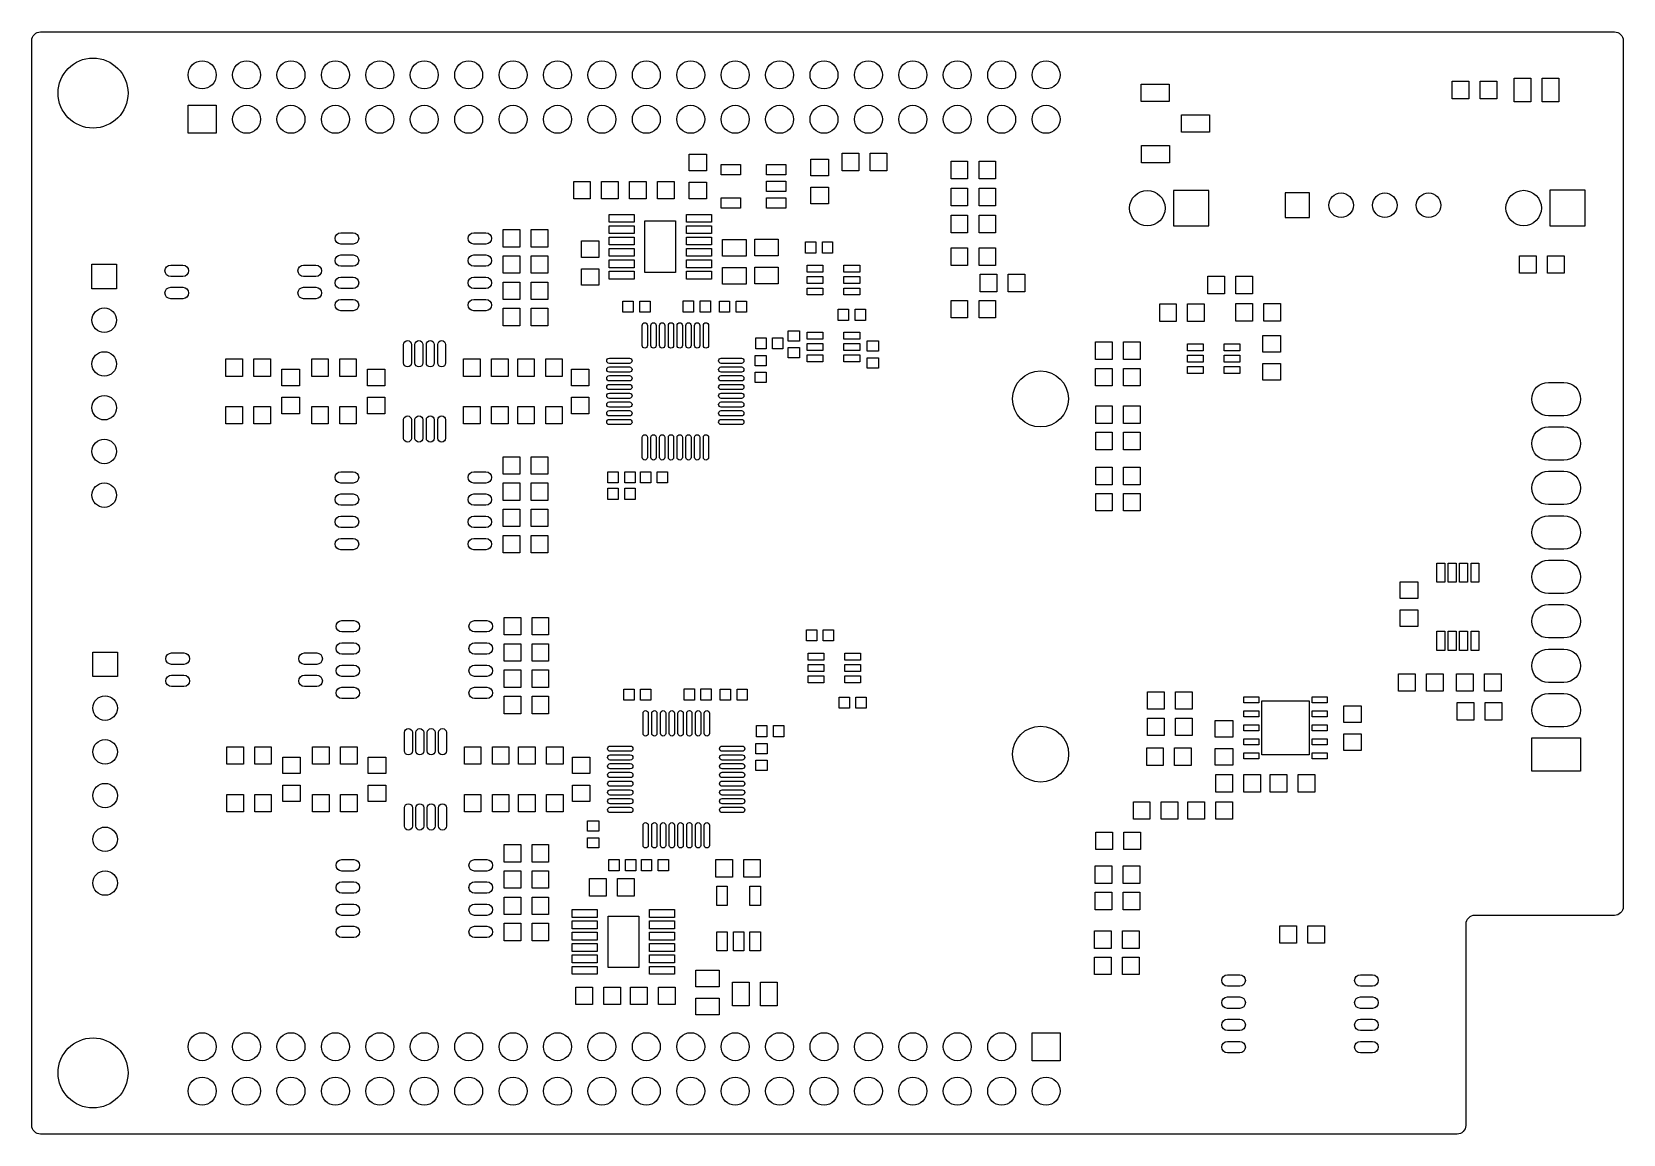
# Model space of a CAD drawing. Extents: x 0 to 91, y 0 to 63.
import ezdxf

# ---------------------------------------------------------------- set-up
doc = ezdxf.new("R2010")
doc.units = 0
doc.layers.add('BG_DESIGN_OUTLINE', color=1, linetype='CONTINUOUS')
doc.layers.add('PIN_TOP', color=80, linetype='CONTINUOUS')

msp = doc.modelspace()

# ---------------------------------------------------------------- linework, layer by layer
at = {"layer": 'BG_DESIGN_OUTLINE'}
msp.add_lwpolyline([(0.5, 0, -0.414214), (0, 0.5), (0, 62.5, -0.414214), (0.5, 63), (90.5, 63, -0.414214), (91, 62.5), (91, 13, -0.414214), (90.5, 12.5), (82.5, 12.5, 0.414214), (82, 12), (82, 0.5, -0.414214), (81.5, 0)], format="xyb", close=True, dxfattribs=at)
at = {"layer": 'PIN_TOP'}
for points in [[(82.175, 59.18), (81.225, 59.18), (81.225, 60.18), (82.175, 60.18)], [(83.775, 59.18), (82.825, 59.18), (82.825, 60.18), (83.775, 60.18)], [(85.715, 59.005), (84.765, 59.005), (84.765, 60.355), (85.715, 60.355)], [(87.315, 59.005), (86.365, 59.005), (86.365, 60.355), (87.315, 60.355)], [(63.4437, 60.0107), (65.0437, 60.0107), (65.0437, 59.0107), (63.4437, 59.0107)], [(8.94, 57.2), (8.94, 58.8), (10.54, 58.8), (10.54, 57.2)], [(65.7437, 58.2607), (67.3437, 58.2607), (67.3437, 57.2607), (65.7437, 57.2607)], [(63.4537, 56.5107), (65.0537, 56.5107), (65.0537, 55.5107), (63.4537, 55.5107)], [(38.59, 56.005), (38.59, 55.055), (37.59, 55.055), (37.59, 56.005)], [(45.55, 55.725), (45.55, 54.775), (44.55, 54.775), (44.55, 55.725)], [(47.285, 55.06), (46.335, 55.06), (46.335, 56.06), (47.285, 56.06)], [(48.885, 55.06), (47.935, 55.06), (47.935, 56.06), (48.885, 56.06)], [(53.515, 54.6), (52.565, 54.6), (52.565, 55.6), (53.515, 55.6)], [(55.115, 54.6), (54.165, 54.6), (54.165, 55.6), (55.115, 55.6)], [(40.52, 55.42), (40.52, 54.82), (39.42, 54.82), (39.42, 55.42)], [(43.12, 55.42), (43.12, 54.82), (42.02, 54.82), (42.02, 55.42)], [(31.935, 53.45), (30.985, 53.45), (30.985, 54.45), (31.935, 54.45)], [(33.535, 53.45), (32.585, 53.45), (32.585, 54.45), (33.535, 54.45)], [(35.125, 53.45), (34.175, 53.45), (34.175, 54.45), (35.125, 54.45)], [(36.725, 53.45), (35.775, 53.45), (35.775, 54.45), (36.725, 54.45)], [(38.59, 54.405), (38.59, 53.455), (37.59, 53.455), (37.59, 54.405)], [(43.12, 54.47), (43.12, 53.87), (42.02, 53.87), (42.02, 54.47)], [(45.55, 54.125), (45.55, 53.175), (44.55, 53.175), (44.55, 54.125)], [(53.515, 53.06), (52.565, 53.06), (52.565, 54.06), (53.515, 54.06)], [(55.115, 53.06), (54.165, 53.06), (54.165, 54.06), (55.115, 54.06)], [(67.3025, 51.9075), (67.3025, 53.9325), (65.2775, 53.9325), (65.2775, 51.9075)], [(73.07, 52.39), (73.07, 53.79), (71.67, 53.79), (71.67, 52.39)], [(88.8225, 51.9175), (88.8225, 53.9425), (86.7975, 53.9425), (86.7975, 51.9175)], [(40.52, 53.52), (40.52, 52.92), (39.42, 52.92), (39.42, 53.52)], [(43.12, 53.52), (43.12, 52.92), (42.02, 52.92), (42.02, 53.52)], [(33.0155, 52.57), (34.4405, 52.57), (34.4405, 52.12), (33.0155, 52.12)], [(33.0155, 51.92), (34.4405, 51.92), (34.4405, 51.47), (33.0155, 51.47)], [(35.0635, 49.2465), (35.0635, 52.1935), (36.8165, 52.1935), (36.8165, 49.2465)], [(37.4395, 52.57), (38.8645, 52.57), (38.8645, 52.12), (37.4395, 52.12)], [(37.4395, 51.92), (38.8645, 51.92), (38.8645, 51.47), (37.4395, 51.47)], [(53.515, 51.52), (52.565, 51.52), (52.565, 52.52), (53.515, 52.52)], [(55.115, 51.52), (54.165, 51.52), (54.165, 52.52), (55.115, 52.52)], [(27.905, 50.7), (26.955, 50.7), (26.955, 51.7), (27.905, 51.7)], [(29.505, 50.7), (28.555, 50.7), (28.555, 51.7), (29.505, 51.7)], [(31.4297, 50.1126), (31.4297, 51.0626), (32.4297, 51.0626), (32.4297, 50.1126)], [(33.0155, 51.27), (34.4405, 51.27), (34.4405, 50.82), (33.0155, 50.82)], [(37.4395, 51.27), (38.8645, 51.27), (38.8645, 50.82), (37.4395, 50.82)], [(39.5036, 50.1851), (39.5036, 51.1351), (40.8536, 51.1351), (40.8536, 50.1851)], [(41.3372, 50.2009), (41.3372, 51.1509), (42.6872, 51.1509), (42.6872, 50.2009)], [(44.245, 51), (44.835, 51), (44.835, 50.36), (44.245, 50.36)], [(45.205, 51), (45.795, 51), (45.795, 50.36), (45.205, 50.36)], [(27.905, 49.2), (26.955, 49.2), (26.955, 50.2), (27.905, 50.2)], [(29.505, 49.2), (28.555, 49.2), (28.555, 50.2), (29.505, 50.2)], [(33.0155, 50.62), (34.4405, 50.62), (34.4405, 50.17), (33.0155, 50.17)], [(37.4395, 50.62), (38.8645, 50.62), (38.8645, 50.17), (37.4395, 50.17)], [(53.515, 49.65), (52.565, 49.65), (52.565, 50.65), (53.515, 50.65)], [(55.115, 49.65), (54.165, 49.65), (54.165, 50.65), (55.115, 50.65)], [(85.075, 50.2), (86.025, 50.2), (86.025, 49.2), (85.075, 49.2)], [(86.675, 50.2), (87.625, 50.2), (87.625, 49.2), (86.675, 49.2)], [(3.44, 49.72), (4.84, 49.72), (4.84, 48.32), (3.44, 48.32)], [(31.4297, 48.5126), (31.4297, 49.4626), (32.4297, 49.4626), (32.4297, 48.5126)], [(33.0155, 49.97), (34.4405, 49.97), (34.4405, 49.52), (33.0155, 49.52)], [(33.0155, 49.32), (34.4405, 49.32), (34.4405, 48.87), (33.0155, 48.87)], [(37.4395, 49.97), (38.8645, 49.97), (38.8645, 49.52), (37.4395, 49.52)], [(37.4395, 49.32), (38.8645, 49.32), (38.8645, 48.87), (37.4395, 48.87)], [(39.5036, 48.5851), (39.5036, 49.5351), (40.8536, 49.5351), (40.8536, 48.5851)], [(41.3372, 48.6009), (41.3372, 49.5509), (42.6872, 49.5509), (42.6872, 48.6009)], [(44.34, 49.26), (44.34, 49.66), (45.24, 49.66), (45.24, 49.26)], [(46.44, 49.26), (46.44, 49.66), (47.34, 49.66), (47.34, 49.26)], [(54.225, 49.15), (55.175, 49.15), (55.175, 48.15), (54.225, 48.15)], [(55.825, 49.15), (56.775, 49.15), (56.775, 48.15), (55.825, 48.15)], [(27.905, 47.7), (26.955, 47.7), (26.955, 48.7), (27.905, 48.7)], [(29.505, 47.7), (28.555, 47.7), (28.555, 48.7), (29.505, 48.7)], [(44.34, 48.61), (44.34, 49.01), (45.24, 49.01), (45.24, 48.61)], [(44.34, 47.96), (44.34, 48.36), (45.24, 48.36), (45.24, 47.96)], [(46.44, 48.61), (46.44, 49.01), (47.34, 49.01), (47.34, 48.61)], [(46.44, 47.96), (46.44, 48.36), (47.34, 48.36), (47.34, 47.96)], [(68.195, 48.03), (67.245, 48.03), (67.245, 49.03), (68.195, 49.03)], [(69.795, 48.03), (68.845, 48.03), (68.845, 49.03), (69.795, 49.03)], [(34.395, 46.97), (33.805, 46.97), (33.805, 47.61), (34.395, 47.61)], [(35.355, 46.97), (34.765, 46.97), (34.765, 47.61), (35.355, 47.61)], [(37.255, 47.62), (37.845, 47.62), (37.845, 46.98), (37.255, 46.98)], [(38.215, 47.62), (38.805, 47.62), (38.805, 46.98), (38.215, 46.98)], [(39.315, 47.61), (39.905, 47.61), (39.905, 46.97), (39.315, 46.97)], [(40.275, 47.61), (40.865, 47.61), (40.865, 46.97), (40.275, 46.97)], [(53.515, 46.65), (52.565, 46.65), (52.565, 47.65), (53.515, 47.65)], [(55.115, 46.65), (54.165, 46.65), (54.165, 47.65), (55.115, 47.65)], [(64.495, 47.45), (65.445, 47.45), (65.445, 46.45), (64.495, 46.45)], [(66.095, 47.45), (67.045, 47.45), (67.045, 46.45), (66.095, 46.45)], [(68.845, 47.47), (69.795, 47.47), (69.795, 46.47), (68.845, 46.47)], [(70.445, 47.47), (71.395, 47.47), (71.395, 46.47), (70.445, 46.47)], [(27.905, 46.2), (26.955, 46.2), (26.955, 47.2), (27.905, 47.2)], [(29.505, 46.2), (28.555, 46.2), (28.555, 47.2), (29.505, 47.2)], [(46.705, 46.51), (46.115, 46.51), (46.115, 47.15), (46.705, 47.15)], [(47.665, 46.51), (47.075, 46.51), (47.075, 47.15), (47.665, 47.15)], [(41.985, 44.88), (41.395, 44.88), (41.395, 45.52), (41.985, 45.52)], [(42.945, 44.88), (42.355, 44.88), (42.355, 45.52), (42.945, 45.52)], [(43.9, 45.915), (43.9, 45.325), (43.26, 45.325), (43.26, 45.915)], [(44.34, 45.44), (44.34, 45.84), (45.24, 45.84), (45.24, 45.44)], [(46.44, 45.44), (46.44, 45.84), (47.34, 45.84), (47.34, 45.44)], [(70.4, 44.695), (70.4, 45.645), (71.4, 45.645), (71.4, 44.695)], [(43.9, 44.955), (43.9, 44.365), (43.26, 44.365), (43.26, 44.955)], [(44.34, 44.79), (44.34, 45.19), (45.24, 45.19), (45.24, 44.79)], [(46.44, 44.79), (46.44, 45.19), (47.34, 45.19), (47.34, 44.79)], [(47.77, 44.745), (47.77, 45.335), (48.41, 45.335), (48.41, 44.745)], [(61.7772, 44.2766), (60.8272, 44.2766), (60.8272, 45.2766), (61.7772, 45.2766)], [(63.3772, 44.2766), (62.4272, 44.2766), (62.4272, 45.2766), (63.3772, 45.2766)], [(66.08, 44.77), (66.08, 45.17), (66.98, 45.17), (66.98, 44.77)], [(68.18, 44.77), (68.18, 45.17), (69.08, 45.17), (69.08, 44.77)], [(11.095, 44.31), (12.045, 44.31), (12.045, 43.31), (11.095, 43.31)], [(12.695, 44.31), (13.645, 44.31), (13.645, 43.31), (12.695, 43.31)], [(15.3, 43.725), (15.3, 42.775), (14.3, 42.775), (14.3, 43.725)], [(16.955, 43.31), (16.005, 43.31), (16.005, 44.31), (16.955, 44.31)], [(18.555, 43.31), (17.605, 43.31), (17.605, 44.31), (18.555, 44.31)], [(20.19, 43.725), (20.19, 42.775), (19.19, 42.775), (19.19, 43.725)], [(25.635, 43.31), (24.685, 43.31), (24.685, 44.31), (25.635, 44.31)], [(27.235, 43.31), (26.285, 43.31), (26.285, 44.31), (27.235, 44.31)], [(28.735, 43.31), (27.785, 43.31), (27.785, 44.31), (28.735, 44.31)], [(30.335, 43.31), (29.385, 43.31), (29.385, 44.31), (30.335, 44.31)], [(31.86, 43.725), (31.86, 42.775), (30.86, 42.775), (30.86, 43.725)], [(42, 44.505), (42, 43.915), (41.36, 43.915), (41.36, 44.505)], [(44.34, 44.14), (44.34, 44.54), (45.24, 44.54), (45.24, 44.14)], [(46.44, 44.14), (46.44, 44.54), (47.34, 44.54), (47.34, 44.14)], [(47.77, 43.785), (47.77, 44.375), (48.41, 44.375), (48.41, 43.785)], [(61.775, 42.76), (60.825, 42.76), (60.825, 43.76), (61.775, 43.76)], [(63.375, 42.76), (62.425, 42.76), (62.425, 43.76), (63.375, 43.76)], [(66.08, 44.12), (66.08, 44.52), (66.98, 44.52), (66.98, 44.12)], [(66.08, 43.47), (66.08, 43.87), (66.98, 43.87), (66.98, 43.47)], [(68.18, 44.12), (68.18, 44.52), (69.08, 44.52), (69.08, 44.12)], [(68.18, 43.47), (68.18, 43.87), (69.08, 43.87), (69.08, 43.47)], [(70.4, 43.095), (70.4, 44.045), (71.4, 44.045), (71.4, 43.095)], [(42, 43.545), (42, 42.955), (41.36, 42.955), (41.36, 43.545)], [(15.3, 42.125), (15.3, 41.175), (14.3, 41.175), (14.3, 42.125)], [(20.19, 42.125), (20.19, 41.175), (19.19, 41.175), (19.19, 42.125)], [(31.86, 42.125), (31.86, 41.175), (30.86, 41.175), (30.86, 42.125)], [(11.095, 41.59), (12.045, 41.59), (12.045, 40.59), (11.095, 40.59)], [(12.695, 41.59), (13.645, 41.59), (13.645, 40.59), (12.695, 40.59)], [(16.955, 40.59), (16.005, 40.59), (16.005, 41.59), (16.955, 41.59)], [(18.555, 40.59), (17.605, 40.59), (17.605, 41.59), (18.555, 41.59)], [(25.635, 40.59), (24.685, 40.59), (24.685, 41.59), (25.635, 41.59)], [(27.235, 40.59), (26.285, 40.59), (26.285, 41.59), (27.235, 41.59)], [(28.735, 40.59), (27.785, 40.59), (27.785, 41.59), (28.735, 41.59)], [(30.335, 40.59), (29.385, 40.59), (29.385, 41.59), (30.335, 41.59)], [(61.785, 40.62), (60.835, 40.62), (60.835, 41.62), (61.785, 41.62)], [(63.385, 40.62), (62.435, 40.62), (62.435, 41.62), (63.385, 41.62)], [(61.785, 39.12), (60.835, 39.12), (60.835, 40.12), (61.785, 40.12)], [(63.385, 39.12), (62.435, 39.12), (62.435, 40.12), (63.385, 40.12)], [(27.905, 37.72), (26.955, 37.72), (26.955, 38.72), (27.905, 38.72)], [(29.505, 37.72), (28.555, 37.72), (28.555, 38.72), (29.505, 38.72)], [(33.535, 37.22), (32.945, 37.22), (32.945, 37.86), (33.535, 37.86)], [(34.495, 37.22), (33.905, 37.22), (33.905, 37.86), (34.495, 37.86)], [(35.395, 37.22), (34.805, 37.22), (34.805, 37.86), (35.395, 37.86)], [(36.355, 37.22), (35.765, 37.22), (35.765, 37.86), (36.355, 37.86)], [(61.785, 37.12), (60.835, 37.12), (60.835, 38.12), (61.785, 38.12)], [(63.385, 37.12), (62.435, 37.12), (62.435, 38.12), (63.385, 38.12)], [(27.905, 36.22), (26.955, 36.22), (26.955, 37.22), (27.905, 37.22)], [(29.505, 36.22), (28.555, 36.22), (28.555, 37.22), (29.505, 37.22)], [(33.535, 36.28), (32.945, 36.28), (32.945, 36.92), (33.535, 36.92)], [(34.495, 36.28), (33.905, 36.28), (33.905, 36.92), (34.495, 36.92)], [(61.785, 35.62), (60.835, 35.62), (60.835, 36.62), (61.785, 36.62)], [(63.385, 35.62), (62.435, 35.62), (62.435, 36.62), (63.385, 36.62)], [(27.905, 34.72), (26.955, 34.72), (26.955, 35.72), (27.905, 35.72)], [(29.505, 34.72), (28.555, 34.72), (28.555, 35.72), (29.505, 35.72)], [(27.905, 33.22), (26.955, 33.22), (26.955, 34.22), (27.905, 34.22)], [(29.505, 33.22), (28.555, 33.22), (28.555, 34.22), (29.505, 34.22)], [(80.35, 31.54), (80.35, 32.64), (80.8, 32.64), (80.8, 31.54)], [(81, 31.54), (81, 32.64), (81.45, 32.64), (81.45, 31.54)], [(81.65, 31.54), (81.65, 32.64), (82.1, 32.64), (82.1, 31.54)], [(82.3, 31.54), (82.3, 32.64), (82.75, 32.64), (82.75, 31.54)], [(78.25, 30.615), (78.25, 31.565), (79.25, 31.565), (79.25, 30.615)], [(27.955, 28.53), (27.005, 28.53), (27.005, 29.53), (27.955, 29.53)], [(29.555, 28.53), (28.605, 28.53), (28.605, 29.53), (29.555, 29.53)], [(78.25, 29.015), (78.25, 29.965), (79.25, 29.965), (79.25, 29.015)], [(44.295, 28.83), (44.885, 28.83), (44.885, 28.19), (44.295, 28.19)], [(45.255, 28.83), (45.845, 28.83), (45.845, 28.19), (45.255, 28.19)], [(80.35, 27.64), (80.35, 28.74), (80.8, 28.74), (80.8, 27.64)], [(81, 27.64), (81, 28.74), (81.45, 28.74), (81.45, 27.64)], [(81.65, 27.64), (81.65, 28.74), (82.1, 28.74), (82.1, 27.64)], [(82.3, 27.64), (82.3, 28.74), (82.75, 28.74), (82.75, 27.64)], [(3.49, 27.55), (4.89, 27.55), (4.89, 26.15), (3.49, 26.15)], [(27.955, 27.03), (27.005, 27.03), (27.005, 28.03), (27.955, 28.03)], [(29.555, 27.03), (28.605, 27.03), (28.605, 28.03), (29.555, 28.03)], [(44.39, 27.09), (44.39, 27.49), (45.29, 27.49), (45.29, 27.09)], [(46.49, 27.09), (46.49, 27.49), (47.39, 27.49), (47.39, 27.09)], [(27.955, 25.53), (27.005, 25.53), (27.005, 26.53), (27.955, 26.53)], [(29.555, 25.53), (28.605, 25.53), (28.605, 26.53), (29.555, 26.53)], [(44.39, 26.44), (44.39, 26.84), (45.29, 26.84), (45.29, 26.44)], [(46.49, 26.44), (46.49, 26.84), (47.39, 26.84), (47.39, 26.44)], [(44.39, 25.79), (44.39, 26.19), (45.29, 26.19), (45.29, 25.79)], [(46.49, 25.79), (46.49, 26.19), (47.39, 26.19), (47.39, 25.79)], [(78.155, 26.31), (79.105, 26.31), (79.105, 25.31), (78.155, 25.31)], [(79.755, 26.31), (80.705, 26.31), (80.705, 25.31), (79.755, 25.31)], [(82.425, 25.31), (81.475, 25.31), (81.475, 26.31), (82.425, 26.31)], [(84.025, 25.31), (83.075, 25.31), (83.075, 26.31), (84.025, 26.31)], [(27.955, 24.03), (27.005, 24.03), (27.005, 25.03), (27.955, 25.03)], [(29.555, 24.03), (28.605, 24.03), (28.605, 25.03), (29.555, 25.03)], [(34.445, 24.8), (33.855, 24.8), (33.855, 25.44), (34.445, 25.44)], [(35.405, 24.8), (34.815, 24.8), (34.815, 25.44), (35.405, 25.44)], [(37.305, 25.45), (37.895, 25.45), (37.895, 24.81), (37.305, 24.81)], [(38.265, 25.45), (38.855, 25.45), (38.855, 24.81), (38.265, 24.81)], [(39.365, 25.44), (39.955, 25.44), (39.955, 24.8), (39.365, 24.8)], [(40.325, 25.44), (40.915, 25.44), (40.915, 24.8), (40.325, 24.8)], [(46.755, 24.34), (46.165, 24.34), (46.165, 24.98), (46.755, 24.98)], [(47.715, 24.34), (47.125, 24.34), (47.125, 24.98), (47.715, 24.98)], [(64.745, 24.28), (63.795, 24.28), (63.795, 25.28), (64.745, 25.28)], [(66.345, 24.28), (65.395, 24.28), (65.395, 25.28), (66.345, 25.28)], [(70.165, 24.645), (69.315, 24.645), (69.315, 24.995), (70.165, 24.995)], [(73.04, 24.77), (73.04, 21.67), (70.34, 21.67), (70.34, 24.77)], [(74.065, 24.645), (73.215, 24.645), (73.215, 24.995), (74.065, 24.995)], [(82.465, 23.67), (81.515, 23.67), (81.515, 24.67), (82.465, 24.67)], [(84.065, 23.67), (83.115, 23.67), (83.115, 24.67), (84.065, 24.67)], [(64.745, 22.78), (63.795, 22.78), (63.795, 23.78), (64.745, 23.78)], [(66.345, 22.78), (65.395, 22.78), (65.395, 23.78), (66.345, 23.78)], [(70.165, 23.845), (69.315, 23.845), (69.315, 24.195), (70.165, 24.195)], [(74.065, 23.845), (73.215, 23.845), (73.215, 24.195), (74.065, 24.195)], [(76.02, 24.485), (76.02, 23.535), (75.02, 23.535), (75.02, 24.485)], [(42.035, 22.71), (41.445, 22.71), (41.445, 23.35), (42.035, 23.35)], [(42.995, 22.71), (42.405, 22.71), (42.405, 23.35), (42.995, 23.35)], [(67.6778, 22.6828), (67.6778, 23.6328), (68.6778, 23.6328), (68.6778, 22.6828)], [(70.165, 23.045), (69.315, 23.045), (69.315, 23.395), (70.165, 23.395)], [(74.065, 23.045), (73.215, 23.045), (73.215, 23.395), (74.065, 23.395)], [(76.02, 22.885), (76.02, 21.935), (75.02, 21.935), (75.02, 22.885)], [(11.145, 22.14), (12.095, 22.14), (12.095, 21.14), (11.145, 21.14)], [(12.745, 22.14), (13.695, 22.14), (13.695, 21.14), (12.745, 21.14)], [(17.005, 21.14), (16.055, 21.14), (16.055, 22.14), (17.005, 22.14)], [(18.605, 21.14), (17.655, 21.14), (17.655, 22.14), (18.605, 22.14)], [(25.685, 21.14), (24.735, 21.14), (24.735, 22.14), (25.685, 22.14)], [(27.285, 21.14), (26.335, 21.14), (26.335, 22.14), (27.285, 22.14)], [(28.785, 21.14), (27.835, 21.14), (27.835, 22.14), (28.785, 22.14)], [(30.385, 21.14), (29.435, 21.14), (29.435, 22.14), (30.385, 22.14)], [(42.05, 22.335), (42.05, 21.745), (41.41, 21.745), (41.41, 22.335)], [(64.7024, 21.07), (63.7524, 21.07), (63.7524, 22.07), (64.7024, 22.07)], [(66.3024, 21.07), (65.3524, 21.07), (65.3524, 22.07), (66.3024, 22.07)], [(67.6778, 21.0828), (67.6778, 22.0328), (68.6778, 22.0328), (68.6778, 21.0828)], [(70.165, 22.245), (69.315, 22.245), (69.315, 22.595), (70.165, 22.595)], [(74.065, 22.245), (73.215, 22.245), (73.215, 22.595), (74.065, 22.595)], [(88.567, 20.7375), (85.773, 20.7375), (85.773, 22.6425), (88.567, 22.6425)], [(15.35, 21.555), (15.35, 20.605), (14.35, 20.605), (14.35, 21.555)], [(20.24, 21.555), (20.24, 20.605), (19.24, 20.605), (19.24, 21.555)], [(31.91, 21.555), (31.91, 20.605), (30.91, 20.605), (30.91, 21.555)], [(42.05, 21.375), (42.05, 20.785), (41.41, 20.785), (41.41, 21.375)], [(70.165, 21.445), (69.315, 21.445), (69.315, 21.795), (70.165, 21.795)], [(74.065, 21.445), (73.215, 21.445), (73.215, 21.795), (74.065, 21.795)], [(67.7028, 20.5524), (68.6528, 20.5524), (68.6528, 19.5524), (67.7028, 19.5524)], [(69.3028, 20.5524), (70.2528, 20.5524), (70.2528, 19.5524), (69.3028, 19.5524)], [(71.7587, 19.5525), (70.8087, 19.5525), (70.8087, 20.5525), (71.7587, 20.5525)], [(73.3587, 19.5525), (72.4087, 19.5525), (72.4087, 20.5525), (73.3587, 20.5525)], [(11.145, 19.42), (12.095, 19.42), (12.095, 18.42), (11.145, 18.42)], [(12.745, 19.42), (13.695, 19.42), (13.695, 18.42), (12.745, 18.42)], [(15.35, 19.955), (15.35, 19.005), (14.35, 19.005), (14.35, 19.955)], [(17.005, 18.42), (16.055, 18.42), (16.055, 19.42), (17.005, 19.42)], [(18.605, 18.42), (17.655, 18.42), (17.655, 19.42), (18.605, 19.42)], [(20.24, 19.955), (20.24, 19.005), (19.24, 19.005), (19.24, 19.955)], [(25.685, 18.42), (24.735, 18.42), (24.735, 19.42), (25.685, 19.42)], [(27.285, 18.42), (26.335, 18.42), (26.335, 19.42), (27.285, 19.42)], [(28.785, 18.42), (27.835, 18.42), (27.835, 19.42), (28.785, 19.42)], [(30.385, 18.42), (29.435, 18.42), (29.435, 19.42), (30.385, 19.42)], [(31.91, 19.955), (31.91, 19.005), (30.91, 19.005), (30.91, 19.955)], [(63.94, 17.9975), (62.99, 17.9975), (62.99, 18.9975), (63.94, 18.9975)], [(65.54, 17.9975), (64.59, 17.9975), (64.59, 18.9975), (65.54, 18.9975)], [(67.0537, 18.0001), (66.1037, 18.0001), (66.1037, 19.0001), (67.0537, 19.0001)], [(68.6537, 18.0001), (67.7037, 18.0001), (67.7037, 19.0001), (68.6537, 19.0001)], [(31.78, 17.315), (31.78, 17.905), (32.42, 17.905), (32.42, 17.315)], [(27.955, 15.55), (27.005, 15.55), (27.005, 16.55), (27.955, 16.55)], [(29.555, 15.55), (28.605, 15.55), (28.605, 16.55), (29.555, 16.55)], [(31.78, 16.355), (31.78, 16.945), (32.42, 16.945), (32.42, 16.355)], [(61.8028, 16.2599), (60.8528, 16.2599), (60.8528, 17.2599), (61.8028, 17.2599)], [(63.4028, 16.2599), (62.4528, 16.2599), (62.4528, 17.2599), (63.4028, 17.2599)], [(33.585, 15.05), (32.995, 15.05), (32.995, 15.69), (33.585, 15.69)], [(34.545, 15.05), (33.955, 15.05), (33.955, 15.69), (34.545, 15.69)], [(35.445, 15.05), (34.855, 15.05), (34.855, 15.69), (35.445, 15.69)], [(36.405, 15.05), (35.815, 15.05), (35.815, 15.69), (36.405, 15.69)], [(40.0582, 14.6962), (39.1082, 14.6962), (39.1082, 15.6962), (40.0582, 15.6962)], [(41.6582, 14.6962), (40.7082, 14.6962), (40.7082, 15.6962), (41.6582, 15.6962)], [(27.955, 14.05), (27.005, 14.05), (27.005, 15.05), (27.955, 15.05)], [(29.555, 14.05), (28.605, 14.05), (28.605, 15.05), (29.555, 15.05)], [(32.835, 13.61), (31.885, 13.61), (31.885, 14.61), (32.835, 14.61)], [(34.435, 13.61), (33.485, 13.61), (33.485, 14.61), (34.435, 14.61)], [(61.755, 14.33), (60.805, 14.33), (60.805, 15.33), (61.755, 15.33)], [(63.355, 14.33), (62.405, 14.33), (62.405, 15.33), (63.355, 15.33)], [(39.7669, 13.0724), (39.1669, 13.0724), (39.1669, 14.1724), (39.7669, 14.1724)], [(41.6669, 13.0724), (41.0669, 13.0724), (41.0669, 14.1724), (41.6669, 14.1724)], [(61.755, 12.83), (60.805, 12.83), (60.805, 13.83), (61.755, 13.83)], [(63.355, 12.83), (62.405, 12.83), (62.405, 13.83), (63.355, 13.83)], [(27.955, 12.55), (27.005, 12.55), (27.005, 13.55), (27.955, 13.55)], [(29.555, 12.55), (28.605, 12.55), (28.605, 13.55), (29.555, 13.55)], [(32.3305, 12.39), (30.9055, 12.39), (30.9055, 12.84), (32.3305, 12.84)], [(36.7545, 12.39), (35.3295, 12.39), (35.3295, 12.84), (36.7545, 12.84)], [(27.955, 11.05), (27.005, 11.05), (27.005, 12.05), (27.955, 12.05)], [(29.555, 11.05), (28.605, 11.05), (28.605, 12.05), (29.555, 12.05)], [(32.3305, 11.74), (30.9055, 11.74), (30.9055, 12.19), (32.3305, 12.19)], [(34.7065, 12.4635), (34.7065, 9.5165), (32.9535, 9.5165), (32.9535, 12.4635)], [(36.7545, 11.74), (35.3295, 11.74), (35.3295, 12.19), (36.7545, 12.19)], [(71.3705, 11.9112), (72.3205, 11.9112), (72.3205, 10.9112), (71.3705, 10.9112)], [(72.9705, 11.9112), (73.9205, 11.9112), (73.9205, 10.9112), (72.9705, 10.9112)], [(32.3305, 11.09), (30.9055, 11.09), (30.9055, 11.54), (32.3305, 11.54)], [(36.7545, 11.09), (35.3295, 11.09), (35.3295, 11.54), (36.7545, 11.54)], [(39.7669, 10.4724), (39.1669, 10.4724), (39.1669, 11.5724), (39.7669, 11.5724)], [(40.7169, 10.4724), (40.1169, 10.4724), (40.1169, 11.5724), (40.7169, 11.5724)], [(41.6669, 10.4724), (41.0669, 10.4724), (41.0669, 11.5724), (41.6669, 11.5724)], [(61.725, 10.62), (60.775, 10.62), (60.775, 11.62), (61.725, 11.62)], [(63.325, 10.62), (62.375, 10.62), (62.375, 11.62), (63.325, 11.62)], [(32.3305, 10.44), (30.9055, 10.44), (30.9055, 10.89), (32.3305, 10.89)], [(32.3305, 9.79), (30.9055, 9.79), (30.9055, 10.24), (32.3305, 10.24)], [(36.7545, 10.44), (35.3295, 10.44), (35.3295, 10.89), (36.7545, 10.89)], [(36.7545, 9.79), (35.3295, 9.79), (35.3295, 10.24), (36.7545, 10.24)], [(61.725, 9.12), (60.775, 9.12), (60.775, 10.12), (61.725, 10.12)], [(63.325, 9.12), (62.375, 9.12), (62.375, 10.12), (63.325, 10.12)], [(32.3305, 9.14), (30.9055, 9.14), (30.9055, 9.59), (32.3305, 9.59)], [(36.7545, 9.14), (35.3295, 9.14), (35.3295, 9.59), (36.7545, 9.59)], [(37.9637, 8.4272), (37.9637, 9.3772), (39.3137, 9.3772), (39.3137, 8.4272)], [(31.105, 8.41), (32.055, 8.41), (32.055, 7.41), (31.105, 7.41)], [(32.705, 8.41), (33.655, 8.41), (33.655, 7.41), (32.705, 7.41)], [(34.235, 8.41), (35.185, 8.41), (35.185, 7.41), (34.235, 7.41)], [(35.835, 8.41), (36.785, 8.41), (36.785, 7.41), (35.835, 7.41)], [(41.0201, 7.3395), (40.0701, 7.3395), (40.0701, 8.6895), (41.0201, 8.6895)], [(42.6201, 7.3395), (41.6701, 7.3395), (41.6701, 8.6895), (42.6201, 8.6895)], [(37.9637, 6.8272), (37.9637, 7.7772), (39.3137, 7.7772), (39.3137, 6.8272)], [(58.8, 5.8), (58.8, 4.2), (57.2, 4.2), (57.2, 5.8)]]:
    msp.add_lwpolyline(points, close=True, dxfattribs=at)
for points in [[(18.37, 50.87), (17.67, 50.87, -1), (17.67, 51.52), (18.37, 51.52, -1)], [(25.97, 50.87), (25.27, 50.87, -1), (25.27, 51.52), (25.97, 51.52, -1)], [(18.37, 49.6), (17.67, 49.6, -1), (17.67, 50.25), (18.37, 50.25, -1)], [(25.97, 49.6), (25.27, 49.6, -1), (25.27, 50.25), (25.97, 50.25, -1)], [(8.64, 49.02), (7.94, 49.02, -1), (7.94, 49.67), (8.64, 49.67, -1)], [(16.24, 49.02), (15.54, 49.02, -1), (15.54, 49.67), (16.24, 49.67, -1)], [(8.64, 47.75), (7.94, 47.75, -1), (7.94, 48.4), (8.64, 48.4, -1)], [(16.24, 47.75), (15.54, 47.75, -1), (15.54, 48.4), (16.24, 48.4, -1)], [(18.37, 48.33), (17.67, 48.33, -1), (17.67, 48.98), (18.37, 48.98, -1)], [(25.97, 48.33), (25.27, 48.33, -1), (25.27, 48.98), (25.97, 48.98, -1)], [(18.37, 47.06), (17.67, 47.06, -1), (17.67, 47.71), (18.37, 47.71, -1)], [(25.97, 47.06), (25.27, 47.06, -1), (25.27, 47.71), (25.97, 47.71, -1)], [(35.2, 46.225), (35.2, 45.075, -1), (34.9, 45.075), (34.9, 46.225, -1)], [(35.7, 46.225), (35.7, 45.075, -1), (35.4, 45.075), (35.4, 46.225, -1)], [(36.2, 46.225), (36.2, 45.075, -1), (35.9, 45.075), (35.9, 46.225, -1)], [(36.7, 46.225), (36.7, 45.075, -1), (36.4, 45.075), (36.4, 46.225, -1)], [(37.2, 46.225), (37.2, 45.075, -1), (36.9, 45.075), (36.9, 46.225, -1)], [(37.7, 46.225), (37.7, 45.075, -1), (37.4, 45.075), (37.4, 46.225, -1)], [(38.2, 46.225), (38.2, 45.075, -1), (37.9, 45.075), (37.9, 46.225, -1)], [(38.7, 46.225), (38.7, 45.075, -1), (38.4, 45.075), (38.4, 46.225, -1)], [(21.71, 45.125), (21.71, 44.075, -1), (21.26, 44.075), (21.26, 45.125, -1)], [(22.36, 45.125), (22.36, 44.075, -1), (21.91, 44.075), (21.91, 45.125, -1)], [(23.01, 45.125), (23.01, 44.075, -1), (22.56, 44.075), (22.56, 45.125, -1)], [(23.66, 45.125), (23.66, 44.075, -1), (23.21, 44.075), (23.21, 45.125, -1)], [(34.175, 44.05), (33.025, 44.05, -1), (33.025, 44.35), (34.175, 44.35, -1)], [(34.175, 43.55), (33.025, 43.55, -1), (33.025, 43.85), (34.175, 43.85, -1)], [(40.575, 44.05), (39.425, 44.05, -1), (39.425, 44.35), (40.575, 44.35, -1)], [(40.575, 43.55), (39.425, 43.55, -1), (39.425, 43.85), (40.575, 43.85, -1)], [(34.175, 43.05), (33.025, 43.05, -1), (33.025, 43.35), (34.175, 43.35, -1)], [(34.175, 42.55), (33.025, 42.55, -1), (33.025, 42.85), (34.175, 42.85, -1)], [(40.575, 43.05), (39.425, 43.05, -1), (39.425, 43.35), (40.575, 43.35, -1)], [(40.575, 42.55), (39.425, 42.55, -1), (39.425, 42.85), (40.575, 42.85, -1)], [(86.7255, 42.9625), (87.6145, 42.9625, -1), (87.6145, 41.0575), (86.7255, 41.0575, -1)], [(34.175, 42.05), (33.025, 42.05, -1), (33.025, 42.35), (34.175, 42.35, -1)], [(40.575, 42.05), (39.425, 42.05, -1), (39.425, 42.35), (40.575, 42.35, -1)], [(21.71, 40.825), (21.71, 39.775, -1), (21.26, 39.775), (21.26, 40.825, -1)], [(22.36, 40.825), (22.36, 39.775, -1), (21.91, 39.775), (21.91, 40.825, -1)], [(23.01, 40.825), (23.01, 39.775, -1), (22.56, 39.775), (22.56, 40.825, -1)], [(23.66, 40.825), (23.66, 39.775, -1), (23.21, 39.775), (23.21, 40.825, -1)], [(34.175, 41.55), (33.025, 41.55, -1), (33.025, 41.85), (34.175, 41.85, -1)], [(34.175, 41.05), (33.025, 41.05, -1), (33.025, 41.35), (34.175, 41.35, -1)], [(40.575, 41.55), (39.425, 41.55, -1), (39.425, 41.85), (40.575, 41.85, -1)], [(40.575, 41.05), (39.425, 41.05, -1), (39.425, 41.35), (40.575, 41.35, -1)], [(34.175, 40.55), (33.025, 40.55, -1), (33.025, 40.85), (34.175, 40.85, -1)], [(40.575, 40.55), (39.425, 40.55, -1), (39.425, 40.85), (40.575, 40.85, -1)], [(86.7255, 40.4225), (87.6145, 40.4225, -1), (87.6145, 38.5175), (86.7255, 38.5175, -1)], [(35.2, 39.825), (35.2, 38.675, -1), (34.9, 38.675), (34.9, 39.825, -1)], [(35.7, 39.825), (35.7, 38.675, -1), (35.4, 38.675), (35.4, 39.825, -1)], [(36.2, 39.825), (36.2, 38.675, -1), (35.9, 38.675), (35.9, 39.825, -1)], [(36.7, 39.825), (36.7, 38.675, -1), (36.4, 38.675), (36.4, 39.825, -1)], [(37.2, 39.825), (37.2, 38.675, -1), (36.9, 38.675), (36.9, 39.825, -1)], [(37.7, 39.825), (37.7, 38.675, -1), (37.4, 38.675), (37.4, 39.825, -1)], [(38.2, 39.825), (38.2, 38.675, -1), (37.9, 38.675), (37.9, 39.825, -1)], [(38.7, 39.825), (38.7, 38.675, -1), (38.4, 38.675), (38.4, 39.825, -1)], [(18.37, 37.21), (17.67, 37.21, -1), (17.67, 37.86), (18.37, 37.86, -1)], [(25.97, 37.21), (25.27, 37.21, -1), (25.27, 37.86), (25.97, 37.86, -1)], [(86.7255, 37.8825), (87.6145, 37.8825, -1), (87.6145, 35.9775), (86.7255, 35.9775, -1)], [(18.37, 35.94), (17.67, 35.94, -1), (17.67, 36.59), (18.37, 36.59, -1)], [(25.97, 35.94), (25.27, 35.94, -1), (25.27, 36.59), (25.97, 36.59, -1)], [(18.37, 34.67), (17.67, 34.67, -1), (17.67, 35.32), (18.37, 35.32, -1)], [(25.97, 34.67), (25.27, 34.67, -1), (25.27, 35.32), (25.97, 35.32, -1)], [(86.7255, 35.3425), (87.6145, 35.3425, -1), (87.6145, 33.4375), (86.7255, 33.4375, -1)], [(18.37, 33.4), (17.67, 33.4, -1), (17.67, 34.05), (18.37, 34.05, -1)], [(25.97, 33.4), (25.27, 33.4, -1), (25.27, 34.05), (25.97, 34.05, -1)], [(86.7255, 32.8025), (87.6145, 32.8025, -1), (87.6145, 30.8975), (86.7255, 30.8975, -1)], [(86.7255, 30.2625), (87.6145, 30.2625, -1), (87.6145, 28.3575), (86.7255, 28.3575, -1)], [(18.42, 28.7), (17.72, 28.7, -1), (17.72, 29.35), (18.42, 29.35, -1)], [(26.02, 28.7), (25.32, 28.7, -1), (25.32, 29.35), (26.02, 29.35, -1)], [(8.69, 26.85), (7.99, 26.85, -1), (7.99, 27.5), (8.69, 27.5, -1)], [(16.29, 26.85), (15.59, 26.85, -1), (15.59, 27.5), (16.29, 27.5, -1)], [(18.42, 27.43), (17.72, 27.43, -1), (17.72, 28.08), (18.42, 28.08, -1)], [(26.02, 27.43), (25.32, 27.43, -1), (25.32, 28.08), (26.02, 28.08, -1)], [(86.7255, 27.7225), (87.6145, 27.7225, -1), (87.6145, 25.8175), (86.7255, 25.8175, -1)], [(18.42, 26.16), (17.72, 26.16, -1), (17.72, 26.81), (18.42, 26.81, -1)], [(26.02, 26.16), (25.32, 26.16, -1), (25.32, 26.81), (26.02, 26.81, -1)], [(8.69, 25.58), (7.99, 25.58, -1), (7.99, 26.23), (8.69, 26.23, -1)], [(16.29, 25.58), (15.59, 25.58, -1), (15.59, 26.23), (16.29, 26.23, -1)], [(18.42, 24.89), (17.72, 24.89, -1), (17.72, 25.54), (18.42, 25.54, -1)], [(26.02, 24.89), (25.32, 24.89, -1), (25.32, 25.54), (26.02, 25.54, -1)], [(86.7255, 25.1825), (87.6145, 25.1825, -1), (87.6145, 23.2775), (86.7255, 23.2775, -1)], [(35.25, 24.055), (35.25, 22.905, -1), (34.95, 22.905), (34.95, 24.055, -1)], [(35.75, 24.055), (35.75, 22.905, -1), (35.45, 22.905), (35.45, 24.055, -1)], [(36.25, 24.055), (36.25, 22.905, -1), (35.95, 22.905), (35.95, 24.055, -1)], [(36.75, 24.055), (36.75, 22.905, -1), (36.45, 22.905), (36.45, 24.055, -1)], [(37.25, 24.055), (37.25, 22.905, -1), (36.95, 22.905), (36.95, 24.055, -1)], [(37.75, 24.055), (37.75, 22.905, -1), (37.45, 22.905), (37.45, 24.055, -1)], [(38.25, 24.055), (38.25, 22.905, -1), (37.95, 22.905), (37.95, 24.055, -1)], [(38.75, 24.055), (38.75, 22.905, -1), (38.45, 22.905), (38.45, 24.055, -1)], [(21.76, 22.955), (21.76, 21.905, -1), (21.31, 21.905), (21.31, 22.955, -1)], [(22.41, 22.955), (22.41, 21.905, -1), (21.96, 21.905), (21.96, 22.955, -1)], [(23.06, 22.955), (23.06, 21.905, -1), (22.61, 21.905), (22.61, 22.955, -1)], [(23.71, 22.955), (23.71, 21.905, -1), (23.26, 21.905), (23.26, 22.955, -1)], [(34.225, 21.88), (33.075, 21.88, -1), (33.075, 22.18), (34.225, 22.18, -1)], [(40.625, 21.88), (39.475, 21.88, -1), (39.475, 22.18), (40.625, 22.18, -1)], [(34.225, 21.38), (33.075, 21.38, -1), (33.075, 21.68), (34.225, 21.68, -1)], [(34.225, 20.88), (33.075, 20.88, -1), (33.075, 21.18), (34.225, 21.18, -1)], [(40.625, 21.38), (39.475, 21.38, -1), (39.475, 21.68), (40.625, 21.68, -1)], [(40.625, 20.88), (39.475, 20.88, -1), (39.475, 21.18), (40.625, 21.18, -1)], [(34.225, 20.38), (33.075, 20.38, -1), (33.075, 20.68), (34.225, 20.68, -1)], [(34.225, 19.88), (33.075, 19.88, -1), (33.075, 20.18), (34.225, 20.18, -1)], [(40.625, 20.38), (39.475, 20.38, -1), (39.475, 20.68), (40.625, 20.68, -1)], [(40.625, 19.88), (39.475, 19.88, -1), (39.475, 20.18), (40.625, 20.18, -1)], [(34.225, 19.38), (33.075, 19.38, -1), (33.075, 19.68), (34.225, 19.68, -1)], [(34.225, 18.88), (33.075, 18.88, -1), (33.075, 19.18), (34.225, 19.18, -1)], [(40.625, 19.38), (39.475, 19.38, -1), (39.475, 19.68), (40.625, 19.68, -1)], [(40.625, 18.88), (39.475, 18.88, -1), (39.475, 19.18), (40.625, 19.18, -1)], [(21.76, 18.655), (21.76, 17.605, -1), (21.31, 17.605), (21.31, 18.655, -1)], [(22.41, 18.655), (22.41, 17.605, -1), (21.96, 17.605), (21.96, 18.655, -1)], [(23.06, 18.655), (23.06, 17.605, -1), (22.61, 17.605), (22.61, 18.655, -1)], [(23.71, 18.655), (23.71, 17.605, -1), (23.26, 17.605), (23.26, 18.655, -1)], [(34.225, 18.38), (33.075, 18.38, -1), (33.075, 18.68), (34.225, 18.68, -1)], [(40.625, 18.38), (39.475, 18.38, -1), (39.475, 18.68), (40.625, 18.68, -1)], [(35.25, 17.655), (35.25, 16.505, -1), (34.95, 16.505), (34.95, 17.655, -1)], [(35.75, 17.655), (35.75, 16.505, -1), (35.45, 16.505), (35.45, 17.655, -1)], [(36.25, 17.655), (36.25, 16.505, -1), (35.95, 16.505), (35.95, 17.655, -1)], [(36.75, 17.655), (36.75, 16.505, -1), (36.45, 16.505), (36.45, 17.655, -1)], [(37.25, 17.655), (37.25, 16.505, -1), (36.95, 16.505), (36.95, 17.655, -1)], [(37.75, 17.655), (37.75, 16.505, -1), (37.45, 16.505), (37.45, 17.655, -1)], [(38.25, 17.655), (38.25, 16.505, -1), (37.95, 16.505), (37.95, 17.655, -1)], [(38.75, 17.655), (38.75, 16.505, -1), (38.45, 16.505), (38.45, 17.655, -1)], [(18.42, 15.04), (17.72, 15.04, -1), (17.72, 15.69), (18.42, 15.69, -1)], [(26.02, 15.04), (25.32, 15.04, -1), (25.32, 15.69), (26.02, 15.69, -1)], [(18.42, 13.77), (17.72, 13.77, -1), (17.72, 14.42), (18.42, 14.42, -1)], [(26.02, 13.77), (25.32, 13.77, -1), (25.32, 14.42), (26.02, 14.42, -1)], [(18.42, 12.5), (17.72, 12.5, -1), (17.72, 13.15), (18.42, 13.15, -1)], [(26.02, 12.5), (25.32, 12.5, -1), (25.32, 13.15), (26.02, 13.15, -1)], [(18.42, 11.23), (17.72, 11.23, -1), (17.72, 11.88), (18.42, 11.88, -1)], [(26.02, 11.23), (25.32, 11.23, -1), (25.32, 11.88), (26.02, 11.88, -1)], [(69.07, 8.46), (68.37, 8.46, -1), (68.37, 9.11), (69.07, 9.11, -1)], [(76.67, 8.46), (75.97, 8.46, -1), (75.97, 9.11), (76.67, 9.11, -1)], [(69.07, 7.19), (68.37, 7.19, -1), (68.37, 7.84), (69.07, 7.84, -1)], [(76.67, 7.19), (75.97, 7.19, -1), (75.97, 7.84), (76.67, 7.84, -1)], [(69.07, 5.92), (68.37, 5.92, -1), (68.37, 6.57), (69.07, 6.57, -1)], [(76.67, 5.92), (75.97, 5.92, -1), (75.97, 6.57), (76.67, 6.57, -1)], [(69.07, 4.65), (68.37, 4.65, -1), (68.37, 5.3), (69.07, 5.3, -1)], [(76.67, 4.65), (75.97, 4.65, -1), (75.97, 5.3), (76.67, 5.3, -1)]]:
    msp.add_lwpolyline(points, format="xyb", close=True, dxfattribs=at)
for centre, radius in [((3.5, 59.5), 2), ((9.74, 60.54), 0.8), ((12.28, 60.54), 0.8), ((14.82, 60.54), 0.8), ((17.36, 60.54), 0.8), ((19.9, 60.54), 0.8), ((22.44, 60.54), 0.8), ((24.98, 60.54), 0.8), ((27.52, 60.54), 0.8), ((30.06, 60.54), 0.8), ((32.6, 60.54), 0.8), ((35.14, 60.54), 0.8), ((37.68, 60.54), 0.8), ((40.22, 60.54), 0.8), ((42.76, 60.54), 0.8), ((45.3, 60.54), 0.8), ((47.84, 60.54), 0.8), ((50.38, 60.54), 0.8), ((52.92, 60.54), 0.8), ((55.46, 60.54), 0.8), ((58, 60.54), 0.8), ((12.28, 58), 0.8), ((14.82, 58), 0.8), ((17.36, 58), 0.8), ((19.9, 58), 0.8), ((22.44, 58), 0.8), ((24.98, 58), 0.8), ((27.52, 58), 0.8), ((30.06, 58), 0.8), ((32.6, 58), 0.8), ((35.14, 58), 0.8), ((37.68, 58), 0.8), ((40.22, 58), 0.8), ((42.76, 58), 0.8), ((45.3, 58), 0.8), ((47.84, 58), 0.8), ((50.38, 58), 0.8), ((52.92, 58), 0.8), ((55.46, 58), 0.8), ((58, 58), 0.8), ((63.79, 52.92), 1.0125), ((74.87, 53.09), 0.7), ((77.37, 53.09), 0.7), ((79.87, 53.09), 0.7), ((85.31, 52.93), 1.0125), ((4.14, 46.52), 0.7), ((4.14, 44.02), 0.7), ((57.68, 42.02), 1.6), ((4.14, 41.52), 0.7), ((4.14, 39.02), 0.7), ((4.14, 36.52), 0.7), ((4.19, 24.35), 0.7), ((57.6877, 21.7181), 1.6), ((4.19, 21.85), 0.7), ((4.19, 19.35), 0.7), ((4.19, 16.85), 0.7), ((4.19, 14.35), 0.7), ((3.5, 3.5), 2), ((9.74, 5), 0.8), ((12.28, 5), 0.8), ((14.82, 5), 0.8), ((17.36, 5), 0.8), ((19.9, 5), 0.8), ((22.44, 5), 0.8), ((24.98, 5), 0.8), ((27.52, 5), 0.8), ((30.06, 5), 0.8), ((32.6, 5), 0.8), ((35.14, 5), 0.8), ((37.68, 5), 0.8), ((40.22, 5), 0.8), ((42.76, 5), 0.8), ((45.3, 5), 0.8), ((47.84, 5), 0.8), ((50.38, 5), 0.8), ((52.92, 5), 0.8), ((55.46, 5), 0.8), ((9.74, 2.46), 0.8), ((12.28, 2.46), 0.8), ((14.82, 2.46), 0.8), ((17.36, 2.46), 0.8), ((19.9, 2.46), 0.8), ((22.44, 2.46), 0.8), ((24.98, 2.46), 0.8), ((27.52, 2.46), 0.8), ((30.06, 2.46), 0.8), ((32.6, 2.46), 0.8), ((35.14, 2.46), 0.8), ((37.68, 2.46), 0.8), ((40.22, 2.46), 0.8), ((42.76, 2.46), 0.8), ((45.3, 2.46), 0.8), ((47.84, 2.46), 0.8), ((50.38, 2.46), 0.8), ((52.92, 2.46), 0.8), ((55.46, 2.46), 0.8), ((58, 2.46), 0.8)]:
    msp.add_circle(centre, radius, dxfattribs=at)

doc.saveas('drawing.dxf')
